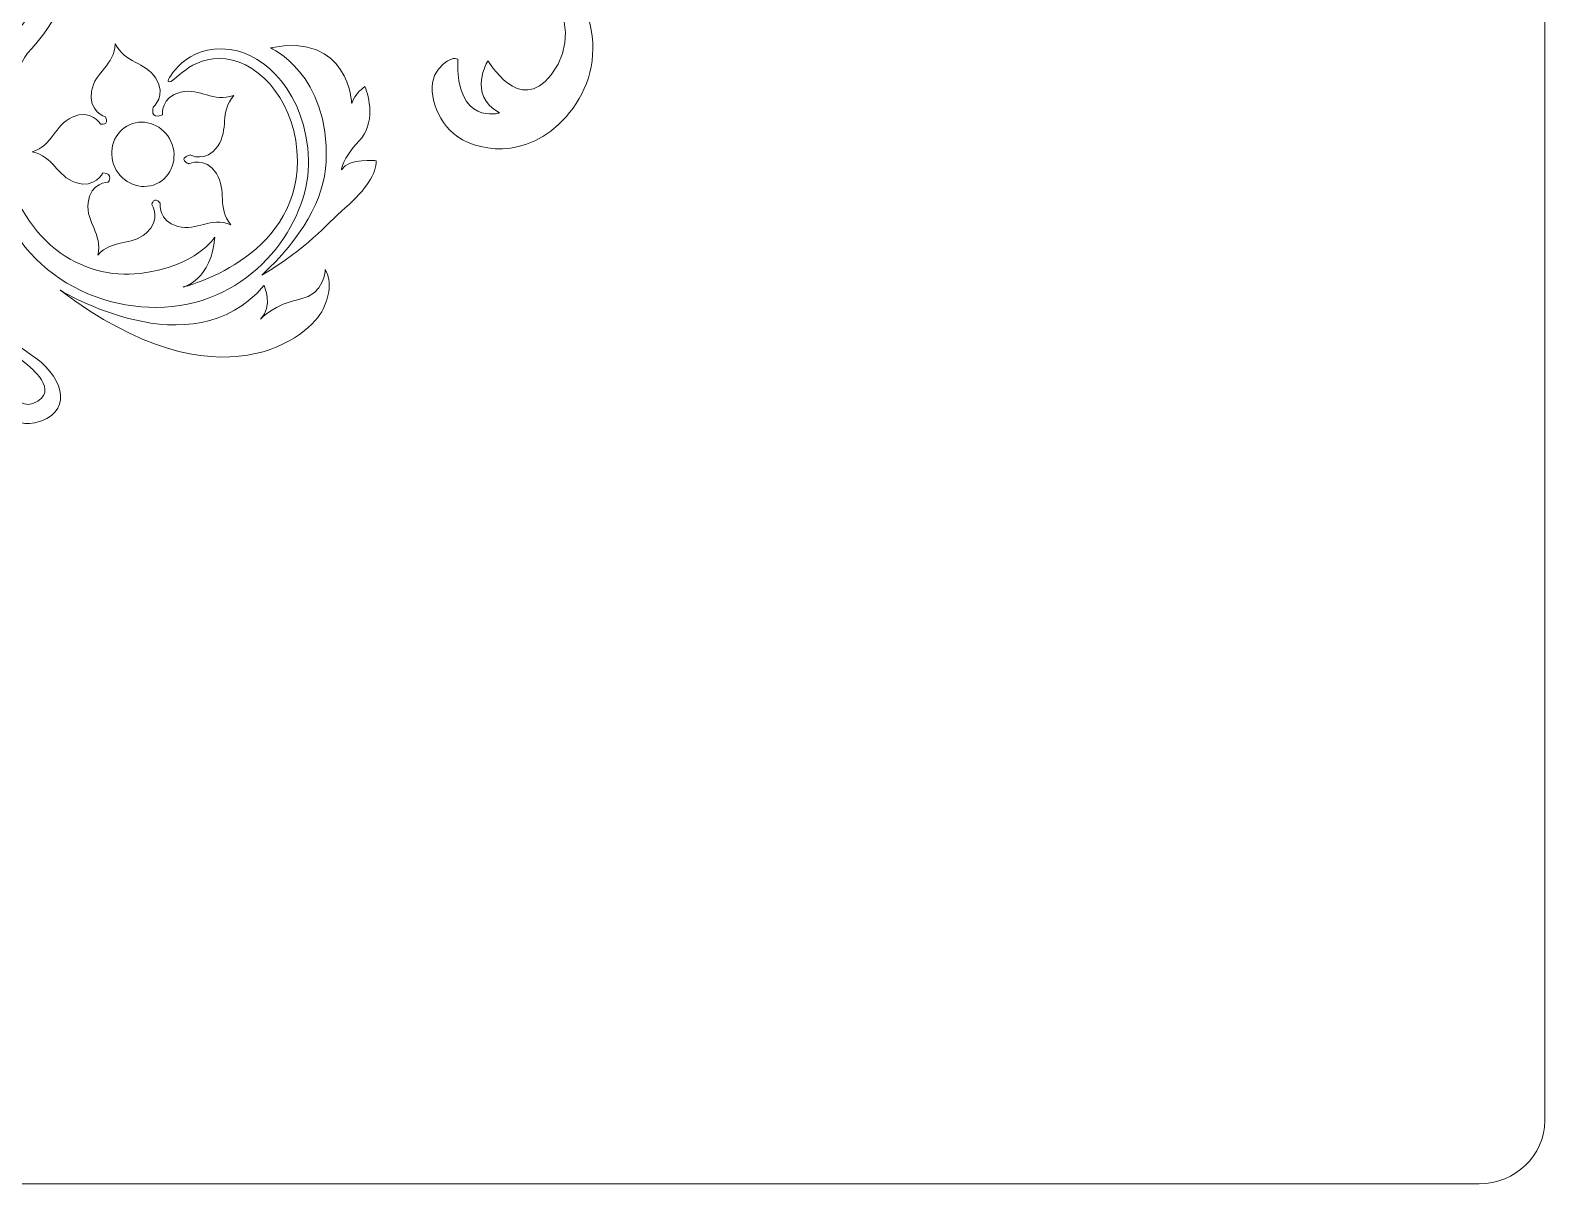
# Model space of a CAD drawing. Header units: millimetres. Extents: x -1420 to -489, y -454 to 898.
# Drawn here: x -880.5 to -764.7, y -453.8 to -365.5 of the extents above; entities that cross this region are included whole.
import ezdxf

# ---------------------------------------------------------------- set-up
doc = ezdxf.new("R2010")
doc.units = ezdxf.units.MM
doc.header["$MEASUREMENT"] = 0
doc.layers.add('Layer 1', color=7, linetype='Continuous')

msp = doc.modelspace()

# ---------------------------------------------------------------- linework, layer by layer
at = {"layer": 'Layer 1', "color": 1, "lineweight": 20}
msp.add_open_spline([(-986.7467, -67.766), (-986.7467, -67.766), (-769.7468, -67.766), (-769.7468, -67.766), (-769.7468, -67.766), (-766.9929, -67.7659), (-764.7466, -69.9335), (-764.7467, -72.591), (-764.7467, -72.591), (-764.7467, -72.591), (-764.7467, -448.9409), (-764.7467, -448.9409), (-764.7467, -448.9409), (-764.7467, -451.5984), (-766.9928, -453.7659), (-769.7467, -453.7659), (-769.7467, -453.7659), (-769.7467, -453.7659), (-986.7467, -453.7659), (-986.7467, -453.7659)], degree=3, knots=[0, 0, 0, 0, 0.16666667, 0.16666667, 0.16666667, 0.16666667, 0.33333333, 0.33333333, 0.33333333, 0.33333333, 0.5, 0.5, 0.5, 0.5, 0.66666667, 0.66666667, 0.66666667, 0.66666667, 1, 1, 1, 1], dxfattribs=at)
at = {"layer": 'Layer 1', "color": 250, "lineweight": 9}
for points, knots in [([(-844.0387, -356.4335), (-844.0387, -356.4335), (-844.0387, -356.4335), (-844.0387, -356.4335), (-844.0387, -356.4335), (-844.0387, -356.4335), (-852.3297, -348.2113), (-868.3416, -345.9949), (-868.3416, -345.9949), (-868.3416, -345.9949), (-844.9537, -351.6924), (-843.7683, -363.6486), (-843.7683, -363.6486), (-843.7683, -363.6486), (-841.5055, -361.9828), (-842.7401, -359.6919), (-842.7401, -359.6919), (-842.7401, -359.6919), (-837.3924, -364.6744), (-840.7074, -368.9467), (-840.7074, -368.9467), (-843.1425, -372.0793), (-845.5343, -367.8693), (-845.5343, -367.8693), (-845.5343, -367.8693), (-845.5343, -367.8693), (-847.1912, -370.4652), (-844.6686, -371.8582), (-844.6686, -371.8582), (-844.6686, -371.8582), (-847.9979, -372.8937), (-847.8619, -367.7585), (-847.8619, -367.7585), (-847.8619, -367.7585), (-848.3204, -367.3574), (-849.3233, -368.5053), (-849.3233, -368.5053), (-850.3238, -369.6508), (-849.7261, -372.0931), (-848.1775, -373.4471), (-848.1775, -373.4471), (-846.6301, -374.7986), (-842.5801, -375.604), (-839.575, -372.162), (-839.575, -372.162), (-836.5674, -368.7207), (-835.9782, -363.0659), (-844.0387, -356.4335)], [0, 0, 0, 0, 0.07692308, 0.07692308, 0.07692308, 0.07692308, 0.15384615, 0.15384615, 0.15384615, 0.15384615, 0.23076923, 0.23076923, 0.23076923, 0.23076923, 0.30769231, 0.30769231, 0.30769231, 0.30769231, 0.38461538, 0.38461538, 0.38461538, 0.38461538, 0.46153846, 0.46153846, 0.46153846, 0.46153846, 0.53846154, 0.53846154, 0.53846154, 0.53846154, 0.61538462, 0.61538462, 0.61538462, 0.61538462, 0.69230769, 0.69230769, 0.69230769, 0.69230769, 0.76923077, 0.76923077, 0.76923077, 0.76923077, 0.84615385, 0.84615385, 0.84615385, 0.84615385, 1, 1, 1, 1]), ([(-876.578, -356.9978), (-876.578, -356.9978), (-876.578, -356.9978), (-876.578, -356.9978), (-876.578, -356.9978), (-876.1387, -357.7931), (-875.5328, -358.6645), (-874.6813, -359.6072), (-874.6813, -359.6072), (-872.0312, -362.5378), (-873.0175, -363.2756), (-873.0175, -363.2756), (-873.0175, -363.2756), (-873.0175, -363.2756), (-870.6594, -362.1408), (-873.994, -358.7606), (-873.994, -358.7606), (-873.994, -358.7606), (-869.8413, -361.4331), (-869.9606, -357.1367), (-869.9606, -357.1367), (-869.9606, -357.1367), (-873.7737, -361.6595), (-877.2332, -351.8549), (-877.2332, -351.8549), (-877.2332, -351.8549), (-877.2401, -351.8671), (-877.2499, -351.8887), (-877.2499, -351.8887), (-878.3876, -348.3815), (-880.5368, -346.6252), (-880.5368, -346.6252), (-880.5368, -346.6252), (-880.8198, -346.931), (-880.7905, -347.4494), (-880.7905, -347.4494), (-880.7905, -347.4494), (-880.7905, -347.4494), (-876.585, -352.6204), (-877.9218, -358.4043), (-877.9218, -358.4043), (-879.8605, -366.7666), (-886.1525, -369.9272), (-891.4258, -368.9198), (-891.4258, -368.9198), (-896.6941, -367.91), (-898.1324, -365.1064), (-898.1324, -365.1064), (-898.1324, -365.1064), (-898.121, -369.0632), (-895.5271, -369.9256), (-895.5271, -369.9256), (-895.5271, -369.9256), (-895.5271, -369.9256), (-905.916, -366.6623), (-905.3394, -357.5219), (-905.3394, -357.5219), (-905.0116, -352.3305), (-901.3904, -348.6568), (-898.0949, -348.4939), (-898.0949, -348.4939), (-894.6679, -348.3261), (-893.4072, -351.2771), (-892.8778, -350.9383), (-892.8778, -350.9383), (-892.7276, -350.8422), (-894.2876, -347.3562), (-898.3624, -347.5919), (-898.3624, -347.5919), (-901.6701, -347.7833), (-905.7657, -351.1777), (-906.3704, -357.3712), (-906.3704, -357.3712), (-906.877, -362.5671), (-902.8689, -370.0018), (-895.3194, -371.6526), (-895.3194, -371.6526), (-891.0231, -372.5948), (-886.3179, -371.6493), (-882.6958, -369.0029), (-882.6958, -369.0029), (-883.4715, -370.7453), (-883.9919, -373.1075), (-883.5306, -376.1619), (-883.5306, -376.1619), (-882.3929, -383.6666), (-875.3841, -387.5456), (-869.0978, -386.5903), (-869.0978, -386.5903), (-862.8159, -385.6362), (-859.1267, -379.7493), (-859.2639, -375.4558), (-859.2639, -375.4558), (-859.428, -370.3369), (-862.6082, -367.3326), (-865.3116, -366.9983), (-865.3116, -366.9983), (-868.6474, -366.585), (-870.1109, -369.3653), (-869.9928, -369.4504), (-869.9928, -369.4504), (-869.5779, -369.7583), (-868.3852, -367.4014), (-865.5808, -367.7247), (-865.5808, -367.7247), (-862.8835, -368.0334), (-860.1097, -371.2437), (-860.1182, -375.5246), (-860.1182, -375.5246), (-860.1337, -383.0586), (-868.8384, -385.181), (-868.8384, -385.181), (-868.8384, -385.181), (-868.8384, -385.181), (-866.6611, -384.6121), (-866.4396, -381.3667), (-866.4396, -381.3667), (-866.4396, -381.3667), (-867.7679, -383.5908), (-872.1489, -384.1373), (-872.1489, -384.1373), (-876.5316, -384.6801), (-881.5259, -381.7503), (-882.6677, -374.7794), (-882.6677, -374.7794), (-883.1824, -371.6542), (-881.7922, -368.8702), (-880.7527, -367.2967), (-880.7527, -367.2967), (-878.974, -365.4362), (-877.6258, -363.0448), (-876.9889, -360.1451), (-876.9889, -360.1451), (-876.7434, -359.0269), (-876.6171, -357.978), (-876.578, -356.9978)], [0, 0, 0, 0, 0.02857143, 0.02857143, 0.02857143, 0.02857143, 0.05714286, 0.05714286, 0.05714286, 0.05714286, 0.08571429, 0.08571429, 0.08571429, 0.08571429, 0.11428571, 0.11428571, 0.11428571, 0.11428571, 0.14285714, 0.14285714, 0.14285714, 0.14285714, 0.17142857, 0.17142857, 0.17142857, 0.17142857, 0.2, 0.2, 0.2, 0.2, 0.22857143, 0.22857143, 0.22857143, 0.22857143, 0.25714286, 0.25714286, 0.25714286, 0.25714286, 0.28571429, 0.28571429, 0.28571429, 0.28571429, 0.31428571, 0.31428571, 0.31428571, 0.31428571, 0.34285714, 0.34285714, 0.34285714, 0.34285714, 0.37142857, 0.37142857, 0.37142857, 0.37142857, 0.4, 0.4, 0.4, 0.4, 0.42857143, 0.42857143, 0.42857143, 0.42857143, 0.45714286, 0.45714286, 0.45714286, 0.45714286, 0.48571429, 0.48571429, 0.48571429, 0.48571429, 0.51428571, 0.51428571, 0.51428571, 0.51428571, 0.54285714, 0.54285714, 0.54285714, 0.54285714, 0.57142857, 0.57142857, 0.57142857, 0.57142857, 0.6, 0.6, 0.6, 0.6, 0.62857143, 0.62857143, 0.62857143, 0.62857143, 0.65714286, 0.65714286, 0.65714286, 0.65714286, 0.68571429, 0.68571429, 0.68571429, 0.68571429, 0.71428571, 0.71428571, 0.71428571, 0.71428571, 0.74285714, 0.74285714, 0.74285714, 0.74285714, 0.77142857, 0.77142857, 0.77142857, 0.77142857, 0.8, 0.8, 0.8, 0.8, 0.82857143, 0.82857143, 0.82857143, 0.82857143, 0.85714286, 0.85714286, 0.85714286, 0.85714286, 0.88571429, 0.88571429, 0.88571429, 0.88571429, 0.91428571, 0.91428571, 0.91428571, 0.91428571, 0.94285714, 0.94285714, 0.94285714, 0.94285714, 1, 1, 1, 1]), ([(-856.7417, -376.203), (-856.7417, -376.203), (-856.7417, -376.203), (-856.7417, -376.203), (-856.7417, -376.203), (-856.7417, -376.203), (-856.7152, -375.3858), (-855.4146, -374.0278), (-855.4146, -374.0278), (-854.1116, -372.6649), (-854.643, -370.6154), (-854.9488, -369.8523), (-854.9488, -369.8523), (-854.9488, -369.8523), (-855.7697, -370.3752), (-855.9644, -371.1476), (-855.9644, -371.1476), (-855.9644, -371.1476), (-856.1525, -365.6606), (-862.1807, -366.881), (-862.1807, -366.881), (-862.1807, -366.881), (-857.6355, -368.8771), (-857.9189, -375.6044), (-857.9189, -375.6044), (-858.0366, -378.4833), (-859.8531, -381.4824), (-862.8355, -384.2701), (-862.8355, -384.2701), (-859.2627, -382.1677), (-858.0504, -380.499), (-856.4611, -379.1247), (-856.4611, -379.1247), (-854.7916, -377.6787), (-854.0859, -376.4779), (-854.1002, -375.5148), (-854.1002, -375.5148), (-854.1002, -375.5148), (-856.1439, -375.3023), (-856.7417, -376.203)], [0, 0, 0, 0, 0.09090909, 0.09090909, 0.09090909, 0.09090909, 0.18181818, 0.18181818, 0.18181818, 0.18181818, 0.27272727, 0.27272727, 0.27272727, 0.27272727, 0.36363636, 0.36363636, 0.36363636, 0.36363636, 0.45454545, 0.45454545, 0.45454545, 0.45454545, 0.54545455, 0.54545455, 0.54545455, 0.54545455, 0.63636364, 0.63636364, 0.63636364, 0.63636364, 0.72727273, 0.72727273, 0.72727273, 0.72727273, 0.81818182, 0.81818182, 0.81818182, 0.81818182, 1, 1, 1, 1]), ([(-871.1431, -371.42), (-871.1431, -371.42), (-871.1431, -371.42), (-871.1431, -371.42), (-871.1431, -371.42), (-871.1431, -371.42), (-870.0828, -370.5323), (-870.94, -369.211), (-870.94, -369.211), (-871.7971, -367.8896), (-873.2866, -368.114), (-874.0375, -366.5654), (-874.0375, -366.5654), (-874.1259, -368.2809), (-875.5804, -368.656), (-875.854, -370.2086), (-875.854, -370.2086), (-876.1232, -371.7592), (-874.799, -372.1611), (-874.799, -372.1611), (-874.799, -372.1611), (-874.45, -372.866), (-875.1708, -372.7084), (-875.1708, -372.7084), (-875.1708, -372.7084), (-875.1708, -372.7084), (-875.8907, -371.5288), (-877.3257, -372.1795), (-877.3257, -372.1795), (-878.7594, -372.8281), (-878.7578, -374.3364), (-880.4004, -374.8483), (-880.4004, -374.8483), (-878.7142, -375.1919), (-878.5603, -376.6888), (-877.0716, -377.1884), (-877.0716, -377.1884), (-875.5776, -377.6856), (-874.9843, -376.4376), (-874.9843, -376.4376), (-874.9843, -376.4376), (-874.1328, -376.4889), (-874.5677, -377.1534), (-874.5677, -377.1534), (-874.5677, -377.1534), (-874.5677, -377.1534), (-875.951, -377.1742), (-876.1179, -378.7419), (-876.1179, -378.7419), (-876.2861, -380.306), (-874.9928, -381.0699), (-875.3841, -382.7431), (-875.3841, -382.7431), (-874.2297, -381.4636), (-872.866, -382.0928), (-871.6749, -381.0589), (-871.6749, -381.0589), (-870.4839, -380.0254), (-871.2568, -378.8779), (-871.2568, -378.8779), (-871.2568, -378.8779), (-871.2568, -378.8779), (-871.0996, -378.1547), (-870.606, -378.77), (-870.606, -378.77), (-870.606, -378.77), (-870.7925, -380.1419), (-869.2664, -380.5405), (-869.2664, -380.5405), (-867.7471, -380.9432), (-866.7959, -379.7746), (-865.1992, -380.4114), (-865.1992, -380.4114), (-866.2938, -379.0807), (-865.47, -377.8233), (-866.3117, -376.4933), (-866.3117, -376.4933), (-867.1579, -375.1618), (-868.4051, -375.7547), (-868.4051, -375.7547), (-868.4051, -375.7547), (-868.4051, -375.7547), (-869.3519, -375.4033), (-868.318, -375.0779), (-868.318, -375.0779), (-868.318, -375.0779), (-867.0891, -375.7099), (-866.2026, -374.4056), (-866.2026, -374.4056), (-865.3202, -373.101), (-866.1045, -371.8191), (-864.9777, -370.5226), (-864.9777, -370.5226), (-866.5923, -371.1146), (-867.5044, -369.9167), (-869.042, -370.2721), (-869.042, -370.2721), (-870.5792, -370.6256), (-870.4334, -372.0019), (-870.4334, -372.0019), (-870.4334, -372.0019), (-871.4294, -372.4209), (-871.1431, -371.42), (-871.1431, -371.42)], [0, 0, 0, 0, 0.03703704, 0.03703704, 0.03703704, 0.03703704, 0.07407407, 0.07407407, 0.07407407, 0.07407407, 0.11111111, 0.11111111, 0.11111111, 0.11111111, 0.14814815, 0.14814815, 0.14814815, 0.14814815, 0.18518519, 0.18518519, 0.18518519, 0.18518519, 0.22222222, 0.22222222, 0.22222222, 0.22222222, 0.25925926, 0.25925926, 0.25925926, 0.25925926, 0.2962963, 0.2962963, 0.2962963, 0.2962963, 0.33333333, 0.33333333, 0.33333333, 0.33333333, 0.37037037, 0.37037037, 0.37037037, 0.37037037, 0.40740741, 0.40740741, 0.40740741, 0.40740741, 0.44444444, 0.44444444, 0.44444444, 0.44444444, 0.48148148, 0.48148148, 0.48148148, 0.48148148, 0.51851852, 0.51851852, 0.51851852, 0.51851852, 0.55555556, 0.55555556, 0.55555556, 0.55555556, 0.59259259, 0.59259259, 0.59259259, 0.59259259, 0.62962963, 0.62962963, 0.62962963, 0.62962963, 0.66666667, 0.66666667, 0.66666667, 0.66666667, 0.7037037, 0.7037037, 0.7037037, 0.7037037, 0.74074074, 0.74074074, 0.74074074, 0.74074074, 0.77777778, 0.77777778, 0.77777778, 0.77777778, 0.81481481, 0.81481481, 0.81481481, 0.81481481, 0.85185185, 0.85185185, 0.85185185, 0.85185185, 0.88888889, 0.88888889, 0.88888889, 0.88888889, 0.92592593, 0.92592593, 0.92592593, 0.92592593, 1, 1, 1, 1]), ([(-869.7823, -374.0522), (-869.7823, -374.0522), (-869.7823, -374.0522), (-869.7823, -374.0522), (-869.7823, -374.0522), (-869.213, -375.2978), (-869.7179, -376.7458), (-870.9049, -377.2878), (-870.9049, -377.2878), (-872.0915, -377.8261), (-873.5171, -377.2528), (-874.0835, -376.0051), (-874.0835, -376.0051), (-874.6475, -374.7562), (-874.1426, -373.3086), (-872.9544, -372.7679), (-872.9544, -372.7679), (-871.7702, -372.2287), (-870.3438, -372.8037), (-869.7823, -374.0522)], [0, 0, 0, 0, 0.16666667, 0.16666667, 0.16666667, 0.16666667, 0.33333333, 0.33333333, 0.33333333, 0.33333333, 0.5, 0.5, 0.5, 0.5, 0.66666667, 0.66666667, 0.66666667, 0.66666667, 1, 1, 1, 1]), ([(-880.4004, -374.8491), (-880.4004, -374.8491), (-880.4004, -374.8491), (-880.4004, -374.8491), (-880.4004, -374.8491), (-880.4004, -374.8483), (-880.4004, -374.8483), (-880.4004, -374.8483), (-880.4004, -374.8483), (-880.4021, -374.8483), (-880.4033, -374.8483), (-880.4033, -374.8483), (-880.4033, -374.8483), (-880.4033, -374.8483), (-880.4004, -374.8491), (-880.4004, -374.8491)], [0, 0, 0, 0, 0.2, 0.2, 0.2, 0.2, 0.4, 0.4, 0.4, 0.4, 0.6, 0.6, 0.6, 0.6, 1, 1, 1, 1]), ([(-875.3854, -382.7479), (-875.3854, -382.7479), (-875.3854, -382.7479), (-875.3854, -382.7479), (-875.3854, -382.7479), (-875.3841, -382.7443), (-875.3841, -382.7435), (-875.3841, -382.7435), (-875.3841, -382.7435), (-875.3854, -382.7431), (-875.3854, -382.7431), (-875.3854, -382.7431), (-875.3854, -382.7431), (-875.3854, -382.7431), (-875.3854, -382.7479), (-875.3854, -382.7479)], [0, 0, 0, 0, 0.2, 0.2, 0.2, 0.2, 0.4, 0.4, 0.4, 0.4, 0.6, 0.6, 0.6, 0.6, 1, 1, 1, 1]), ([(-859.926, -386.1069), (-859.926, -386.1069), (-859.926, -386.1069), (-859.926, -386.1069), (-859.926, -386.1069), (-861.837, -386.475), (-862.9311, -387.6246), (-862.9311, -387.6246), (-862.9311, -387.6246), (-861.9307, -386.6693), (-862.673, -385.0576), (-862.673, -385.0576), (-862.673, -385.0576), (-868.2101, -391.6314), (-878.2586, -385.411), (-878.2586, -385.411), (-878.2586, -385.411), (-865.957, -394.7457), (-859.0872, -388.8739), (-858.1445, -386.8664), (-858.1445, -386.8664), (-857.2031, -384.8548), (-857.9971, -383.849), (-857.9971, -383.849), (-857.9971, -383.849), (-857.9971, -383.849), (-858.0171, -385.7388), (-859.926, -386.1069)], [0, 0, 0, 0, 0.125, 0.125, 0.125, 0.125, 0.25, 0.25, 0.25, 0.25, 0.375, 0.375, 0.375, 0.375, 0.5, 0.5, 0.5, 0.5, 0.625, 0.625, 0.625, 0.625, 0.75, 0.75, 0.75, 0.75, 1, 1, 1, 1]), ([(-886.1171, -385.0702), (-886.1171, -385.0702), (-886.1171, -385.0702), (-886.1171, -385.0702), (-886.1171, -385.0702), (-886.1171, -385.0702), (-886.2376, -386.7886), (-880.729, -391.1542), (-880.729, -391.1542), (-880.729, -391.1542), (-878.0651, -393.1894), (-880.3373, -394.0946), (-880.3373, -394.0946), (-881.2283, -394.446), (-882.1388, -393.3372), (-882.1388, -393.3372), (-882.1388, -393.3372), (-882.1388, -393.3372), (-882.5215, -396.471), (-879.6907, -395.4139), (-879.6907, -395.4139), (-877.2332, -394.4981), (-878.1128, -391.8586), (-880.5478, -390.3084), (-880.5478, -390.3084), (-882.9861, -388.7582), (-886.1171, -385.0702), (-886.1171, -385.0702)], [0, 0, 0, 0, 0.125, 0.125, 0.125, 0.125, 0.25, 0.25, 0.25, 0.25, 0.375, 0.375, 0.375, 0.375, 0.5, 0.5, 0.5, 0.5, 0.625, 0.625, 0.625, 0.625, 0.75, 0.75, 0.75, 0.75, 1, 1, 1, 1])]:
    msp.add_open_spline(points, degree=3, knots=knots, dxfattribs=at)

doc.saveas('drawing.dxf')
